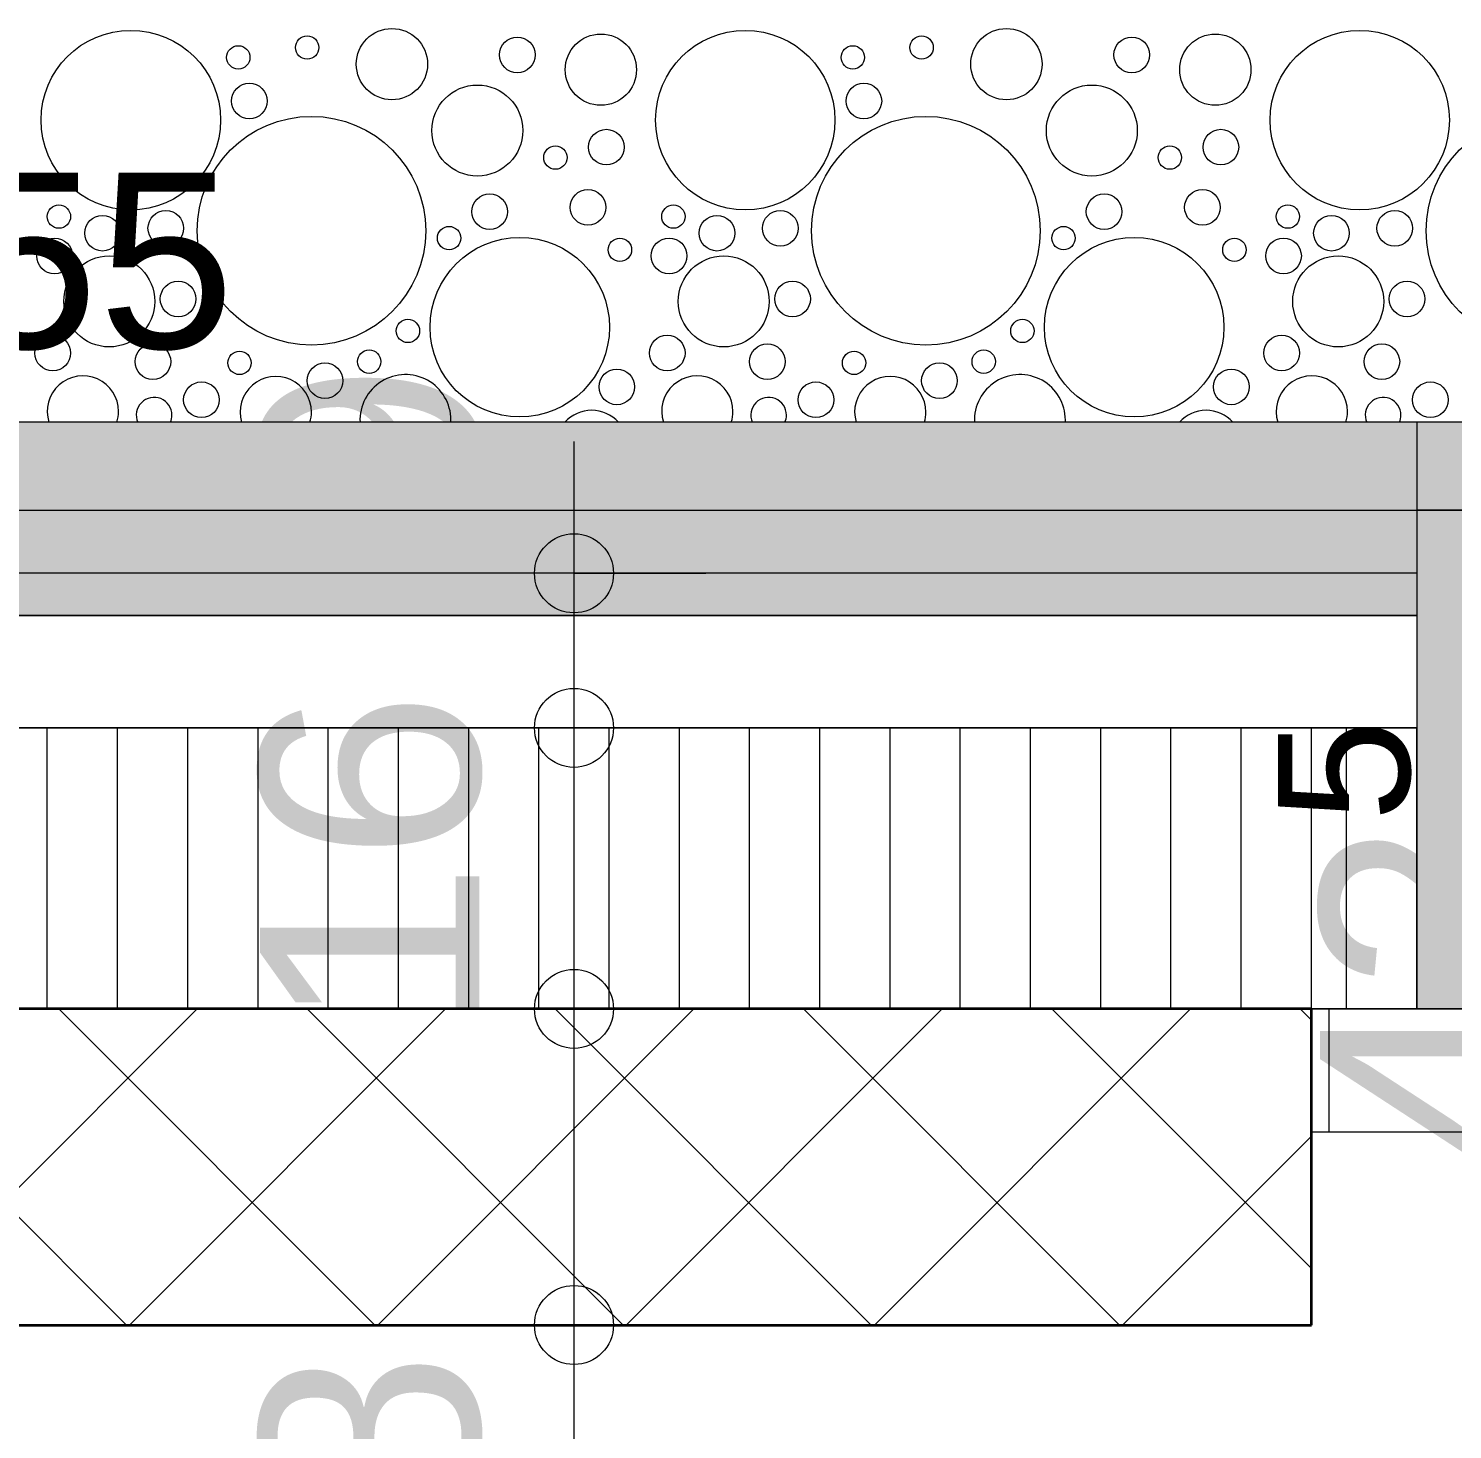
# Model space of a CAD drawing. Header units: metres. Extents: x 0.003 to 0.843, y 0.003 to 0.597.
# Drawn here: x 0.33175 to 0.34797, y 0.47821 to 0.49416 of the extents above; entities that cross this region are included whole.
import ezdxf

# ---------------------------------------------------------------- set-up
doc = ezdxf.new("R2010")
doc.units = ezdxf.units.M
for name, pattern in [('AUSGEZOGEN', [0]), ('LINIE_23', [0.0079, 0.004, -0.0013, 0, -0.0013, 0, -0.0013]), ('STRICHLINIE', [19.049999999999997, 12.7, -6.35]), ('STRICHPUNKT', [25.4, 12.7, -6.35, 0, -6.35])]:
    doc.linetypes.add(name, pattern=pattern)
for name, color, linetype, lineweight in [('Allgemein', 7, 'AUSGEZOGEN', 18), ('Aufschuettungen _ Daemme', 7, 'AUSGEZOGEN', 25), ('Bauachsen grob', 7, 'STRICHPUNKT', 13), ('Daemmung', 7, 'AUSGEZOGEN', 18), ('Fenster', 7, 'AUSGEZOGEN', 18), ('Konstruktion oben', 7, 'STRICHLINIE', 13), ('Proj. Terrain', 7, 'AUSGEZOGEN', 25), ('Spengler', 7, 'AUSGEZOGEN', 18), ('Unterkonstruktion', 7, 'AUSGEZOGEN', 18), ('Wand Beton bewehrt', 7, 'AUSGEZOGEN', 35), ('Wand Mauerwerk tragend', 7, 'AUSGEZOGEN', 35), ('Werkplan- Ausfuehrungsmasse', 7, 'AUSGEZOGEN', 13)]:
    doc.layers.add(name, color=color, linetype=linetype, lineweight=lineweight)
doc.styles.add('ARIAL', font='ARIAL.TTF')

msp = doc.modelspace()

# ---------------------------------------------------------------- hatches: boundary and pattern name
at = {"layer": 'Allgemein', "linetype": 'AUSGEZOGEN', "lineweight": 13}
for points in [[(0.3475599922984843, 0.4861973561846902), (0.3475599922984844, 0.4829973562562158), (0.3483599922806029, 0.4829973562562158), (0.3483599922806029, 0.4861973561846902), (0.3483599922806029, 0.4869973561668088), (0.3483599922806029, 0.4874773561560801), (0.3483599922806029, 0.4879573561453512), (0.3483599922806029, 0.4886773561292579), (0.3475599922984843, 0.4886773561292579), (0.3475599922984843, 0.4879573561453512), (0.3475599922984843, 0.4874773561560801), (0.3475599922984843, 0.4869973561668088)], [(0.3178799929618838, 0.4874773561560801), (0.3463599923253064, 0.4874773561560801), (0.3463599923253064, 0.4879573561453512), (0.3178799929618838, 0.4879573561453512)]]:
    msp.add_hatch(color=32, dxfattribs=at).paths.add_polyline_path(points)
h = msp.add_hatch(color=32, dxfattribs=at)
h.paths.add_polyline_path([(0.3731599917262797, 0.4874773561560801), (0.4335599903762345, 0.4874773561560801), (0.4335599903762345, 0.4879573561453512), (0.3731599917262797, 0.4879573561453512)])
h.paths.add_polyline_path([(0.3463599923253064, 0.4874773561560801), (0.3475599922984843, 0.4874773561560801), (0.3475599922984843, 0.4879573561453512), (0.3463599923253064, 0.4879573561453512)])
h.paths.add_polyline_path([(0.4591599898040299, 0.4874773561560801), (0.4808599893189971, 0.4874773561560801), (0.4808599893189971, 0.4879573561453512), (0.4591599898040299, 0.4879573561453512)])
at = {"layer": 'Spengler', "linetype": 'AUSGEZOGEN', "lineweight": 13}
for points in [[(0.3475599922984844, 0.4896773561069066), (0.3173999929726126, 0.4896773561069066), (0.3173999929726126, 0.4879573561453512), (0.3475599922984844, 0.4879573561453512)], [(0.3731599917262798, 0.4896773561069063), (0.3475599922984844, 0.4896773561069066), (0.3475599922984843, 0.4886773561292579), (0.3483599922806029, 0.4886773561292579), (0.3483599922806042, 0.4829973562562158), (0.3723599917441623, 0.4829973562562158), (0.3723599917441611, 0.4886773561292579), (0.3731599917262797, 0.4886773561292579)]]:
    msp.add_hatch(color=254, dxfattribs=at).paths.add_polyline_path(points)

# ---------------------------------------------------------------- linework, layer by layer
at = {"layer": 'Allgemein', "color": 7, "linetype": 'AUSGEZOGEN', "lineweight": 13}
for p, q in [((0.3483599922806029, 0.4886773561292579), (0.3475599922984843, 0.4886773561292579)), ((0.3475599922984843, 0.4886773561292579), (0.3475599922984843, 0.4879573561453512)), ((0.3463599923253064, 0.4879573561453512), (0.3178799929618838, 0.4879573561453512)), ((0.3475599922984843, 0.4879573561453512), (0.3463599923253064, 0.4879573561453512)), ((0.318359992951155, 0.4874773561560801), (0.3463599923253064, 0.4874773561560801)), ((0.3463599923253064, 0.4874773561560801), (0.3475599922984843, 0.4874773561560801)), ((0.3475599922984843, 0.4874773561560801), (0.3475599922984843, 0.4869973561668088)), ((0.3475599922984843, 0.4869973561668088), (0.3475599922984843, 0.4861973561846902)), ((0.3475599922984843, 0.4861973561846902), (0.3475599922984844, 0.4829973562562158)), ((0.3475599922984844, 0.4829973562562158), (0.3483599922806029, 0.4829973562562158))]:
    msp.add_line(p, q, dxfattribs=at)
at = {"layer": 'Aufschuettungen _ Daemme', "color": 254, "linetype": 'AUSGEZOGEN', "lineweight": 13}
for centre, radius in [((0.3329107510515104, 0.4931183759319352), 0.00102199997715652), ((0.3358857509850139, 0.4937553759176972), 0.0004059999909251927), ((0.3399107508950482, 0.4931183759319352), 0.00102199997715652), ((0.3428857508285517, 0.4937553759176972), 0.0004059999909251927), ((0.346910750738586, 0.4931183759319352), 0.00102199997715652), ((0.3349197510066057, 0.4939443759134727), 0.0001329999970272183), ((0.3373137509530956, 0.4938603759153503), 0.0002029999954625964), ((0.3382657509318167, 0.4936923759191053), 0.0004059999909251927), ((0.3419197508501435, 0.4939443759134727), 0.0001329999970272183), ((0.3443137507966334, 0.4938603759153503), 0.0002029999954625964), ((0.3452657507753545, 0.4936923759191053), 0.0004059999909251927), ((0.3341357510241295, 0.4938323759159761), 0.0001329999970272183), ((0.3411357508676673, 0.4938323759159761), 0.0001329999970272183), ((0.3342617510213131, 0.4933353759270848), 0.0002029999954625964), ((0.3368587509632656, 0.492999375934595), 0.0005179999884217976), ((0.3412617508648509, 0.4933353759270848), 0.0002029999954625964), ((0.3438587508068034, 0.492999375934595), 0.0005179999884217976), ((0.3349687510055104, 0.4918583759600985), 0.001301999970898032), ((0.3383287509304085, 0.4928103759388195), 0.0002029999954625964), ((0.3419687508490482, 0.4918583759600985), 0.001301999970898032), ((0.3453287507739464, 0.4928103759388195), 0.0002029999954625964), ((0.348968750692586, 0.4918583759600985), 0.001301999970898032), ((0.337747750943395, 0.4926913759414794), 0.0001329999970272183), ((0.3447477507869328, 0.4926913759414794), 0.0001329999970272183), ((0.3369987509601364, 0.492075375955248), 0.0002029999954625964), ((0.3381187509351024, 0.4921243759541528), 0.0002029999954625964), ((0.3439987508036742, 0.492075375955248), 0.0002029999954625964), ((0.3451187507786402, 0.4921243759541528), 0.0002029999954625964), ((0.3320917510698164, 0.4920193759564997), 0.0001329999970272183), ((0.3325887510587076, 0.4918303759607242), 0.0002029999954625964), ((0.333309751042592, 0.4918863759594726), 0.0002029999954625964), ((0.3390917509133542, 0.4920193759564997), 0.0001329999970272183), ((0.3395887509022454, 0.4918303759607242), 0.0002029999954625964), ((0.3403097508861298, 0.4918863759594726), 0.0002029999954625964), ((0.346091750756892, 0.4920193759564997), 0.0001329999970272183), ((0.3465887507457832, 0.4918303759607242), 0.0002029999954625964), ((0.3473097507296676, 0.4918863759594726), 0.0002029999954625964), ((0.3365367509704629, 0.4917743759619759), 0.0001329999970272183), ((0.3435367508140007, 0.4917743759619759), 0.0001329999970272183), ((0.3320427510709117, 0.4915713759665134), 0.0002029999954625964), ((0.3373417509524698, 0.490759375984663), 0.00102199997715652), ((0.3384827509269664, 0.4916413759649488), 0.0001329999970272183), ((0.3390427509144495, 0.4915713759665134), 0.0002029999954625964), ((0.3443417507960075, 0.490759375984663), 0.00102199997715652), ((0.3454827507705043, 0.4916413759649488), 0.0001329999970272183), ((0.3460427507579873, 0.4915713759665134), 0.0002029999954625964), ((0.3326657510569865, 0.4910533759780915), 0.0005179999884217976), ((0.3396657509005243, 0.4910533759780915), 0.0005179999884217976), ((0.3466657507440622, 0.4910533759780915), 0.0005179999884217976), ((0.3334497510394627, 0.4910813759774658), 0.0002029999954625964), ((0.3404497508830006, 0.4910813759774658), 0.0002029999954625964), ((0.3474497507265385, 0.4910813759774658), 0.0002029999954625964), ((0.3360677509809458, 0.4907173759856017), 0.0001329999970272183), ((0.3430677508244837, 0.4907173759856017), 0.0001329999970272183), ((0.332021751071381, 0.4904653759912344), 0.0002029999954625964), ((0.3331627510458777, 0.4903673759934248), 0.0002029999954625964), ((0.3390217509149188, 0.4904653759912344), 0.0002029999954625964), ((0.3401627508894154, 0.4903673759934248), 0.0002029999954625964), ((0.3460217507584566, 0.4904653759912344), 0.0002029999954625964), ((0.3471627507329532, 0.4903673759934248), 0.0002029999954625964), ((0.3341497510238166, 0.4903533759937379), 0.0001329999970272183), ((0.335626750990803, 0.4903673759934248), 0.0001329999970272183), ((0.3411497508673543, 0.4903533759937379), 0.0001329999970272183), ((0.3426267508343408, 0.4903673759934248), 0.0001329999970272183), ((0.3351227510020683, 0.4901503759982752), 0.0002029999954625964), ((0.3384477509277488, 0.4900803759998398), 0.0002029999954625964), ((0.3421227508456061, 0.4901503759982752), 0.0002029999954625964), ((0.3454477507712866, 0.4900803759998398), 0.0002029999954625964), ((0.3337157510335171, 0.4899333760031255), 0.0002029999954625964), ((0.340715750877055, 0.4899333760031255), 0.0002029999954625964), ((0.3477157507205929, 0.4899333760031255), 0.0002029999954625964)]:
    msp.add_circle(centre, radius, dxfattribs=at)
for centre, radius, start, end in [((0.3323647510637144, 0.4898003760060983), 0.0004059999909251927, 0, 197.638161150438), ((0.3345627510145853, 0.4897933760062547), 0.0004059999909251927, 0, 196.6044804046952), ((0.3360397509815717, 0.4897023760082888), 0.0005179999884217976, 0, 182.7685188672729), ((0.3393647509072523, 0.4898003760060983), 0.0004059999909251927, 0, 197.6381611496379), ((0.3415627508581231, 0.4897933760062547), 0.0004059999909251927, 0, 196.6044804084702), ((0.3430397508251096, 0.4897023760082888), 0.0005179999884217976, 0, 182.768518867199), ((0.34636475075079, 0.4898003760060983), 0.0004059999909251927, 0, 197.6381611512433), ((0.3331767510455648, 0.4897583760070371), 0.0002029999954625964, 0, 203.5227281298916), ((0.3401767508891025, 0.4897583760070371), 0.0002029999954625964, 0, 203.5227281298979), ((0.3471767507326404, 0.4897583760070371), 0.0002029999954625964, 0, 203.5227281254849), ((0.3323647510637144, 0.4898003760060983), 0.0004059999909251927, 342.3618388495644, 0), ((0.3331767510455648, 0.4897583760070371), 0.0002029999954625964, 336.4772718701021, 0), ((0.3345627510145853, 0.4897933760062547), 0.0004059999909251927, 343.3955195952973, 0), ((0.3381607509341638, 0.4894083760148602), 0.0004059999909251927, 41.49177734165113, 138.5082226583541), ((0.3393647509072523, 0.4898003760060983), 0.0004059999909251927, 342.3618388503622, 0), ((0.3401767508891025, 0.4897583760070371), 0.0002029999954625964, 336.4772718701084, 0), ((0.3415627508581231, 0.4897933760062547), 0.0004059999909251927, 343.3955195915298, 0), ((0.3451607507777015, 0.4894083760148602), 0.0004059999909251927, 41.49177733045743, 138.5082226695263), ((0.34636475075079, 0.4898003760060983), 0.0004059999909251927, 342.3618388487591, 0), ((0.3471767507326404, 0.4897583760070371), 0.0002029999954625964, 336.4772718745089, 0), ((0.3360397509815717, 0.4897023760082888), 0.0005179999884217976, 357.2314811327271, 0), ((0.3430397508251096, 0.4897023760082888), 0.0005179999884217976, 357.2314811328006, 0)]:
    msp.add_arc(centre, radius, start, end, dxfattribs=at)
at = {"layer": 'Bauachsen grob', "color": 32, "linetype": 'LINIE_23', "lineweight": 25, "true_color": 0xc36e14}
msp.add_line((0.2293999949395656, 0.4804973563120951), (0.7313199837207803, 0.4804973563120951), dxfattribs=at)
at = {"layer": 'Daemmung', "color": 7, "linetype": 'AUSGEZOGEN', "lineweight": 18}
for p, q in [((0.3463599923253064, 0.4861973561846902), (0.322359992861748, 0.4861973561846902)), ((0.3475599922984844, 0.4861973561846902), (0.3463599923253064, 0.4861973561846902)), ((0.3475599922984844, 0.4861973561846902), (0.3475599922984844, 0.4829973562562158)), ((0.3259599927812817, 0.4829973562562158), (0.3463599923253064, 0.4829973562562158)), ((0.3463599923253064, 0.4829973562562158), (0.3475599922984844, 0.4829973562562158))]:
    msp.add_line(p, q, dxfattribs=at)
at = {"layer": 'Daemmung', "color": 7, "linetype": 'AUSGEZOGEN', "lineweight": 13}
msp.add_line((0.3463599926829339, 0.4829973562562158), (0.3463599926829339, 0.486197356232374), dxfattribs=at)
for points in [[(0.3319599927902223, 0.4829973562562158), (0.3319599927902223, 0.4861973561846902), (0.3319599927902224, 0.486197356232374)], [(0.3319599927902223, 0.4829973562562158), (0.3319599927902223, 0.4861973561846902), (0.3319599927902224, 0.486197356232374)], [(0.3327599927842619, 0.4829973562562158), (0.3327599927842619, 0.4861973561846902), (0.3327599927842619, 0.486197356232374)], [(0.3335599927783015, 0.4829973562562158), (0.3335599927783015, 0.4861973561846902), (0.3335599927783015, 0.486197356232374)], [(0.334359992772341, 0.4829973562562158), (0.334359992772341, 0.4861973561846902), (0.334359992772341, 0.486197356232374)], [(0.3351599927663805, 0.4829973562562158), (0.3351599927663805, 0.4861973561846902), (0.3351599927663805, 0.486197356232374)], [(0.3351599927663805, 0.4829973562562158), (0.3351599927663805, 0.4861973561846902), (0.3351599927663805, 0.486197356232374)], [(0.3359599927604199, 0.4829973562562158), (0.3359599927604199, 0.4861973561846902), (0.3359599927604199, 0.486197356232374)], [(0.3367599927544594, 0.4829973562562158), (0.3367599927544594, 0.4861973561846902), (0.3367599927544595, 0.486197356232374)], [(0.3375599927484991, 0.4829973562562158), (0.3375599927484991, 0.4861973561846902), (0.3375599927484991, 0.486197356232374)], [(0.3383599927425386, 0.4829973562562158), (0.3383599927425386, 0.4861973561846902), (0.3383599927425386, 0.486197356232374)], [(0.3383599927425386, 0.4829973562562158), (0.3383599927425386, 0.4861973561846902), (0.3383599927425386, 0.486197356232374)], [(0.3391599927365781, 0.4829973562562158), (0.3391599927365781, 0.4861973561846902), (0.3391599927365782, 0.486197356232374)], [(0.3399599927306177, 0.4829973562562158), (0.3399599927306177, 0.4861973561846902), (0.3399599927306177, 0.486197356232374)], [(0.3407599927246572, 0.4829973562562158), (0.3407599927246572, 0.4861973561846902), (0.3407599927246572, 0.486197356232374)], [(0.3415599927186968, 0.4829973562562158), (0.3415599927186968, 0.4861973561846902), (0.3415599927186968, 0.486197356232374)], [(0.3415599927186968, 0.4829973562562158), (0.3415599927186968, 0.4861973561846902), (0.3415599927186968, 0.486197356232374)], [(0.3423599927127364, 0.4829973562562158), (0.3423599927127364, 0.4861973561846902), (0.3423599927127364, 0.486197356232374)], [(0.3431599927067758, 0.4829973562562158), (0.3431599927067758, 0.4861973561846902), (0.3431599927067758, 0.486197356232374)], [(0.3439599927008154, 0.4829973562562158), (0.3439599927008154, 0.4861973561846902), (0.3439599927008154, 0.486197356232374)], [(0.3447599926948548, 0.4829973562562158), (0.3447599926948548, 0.4861973561846902), (0.3447599926948549, 0.486197356232374)], [(0.3447599926948548, 0.4829973562562158), (0.3447599926948548, 0.4861973561846902), (0.3447599926948549, 0.486197356232374)], [(0.3455599926888944, 0.4829973562562158), (0.3455599926888944, 0.4861973561846902), (0.3455599926888945, 0.486197356232374)], [(0.3467599923521286, 0.4829973562562157), (0.3467599923521286, 0.4829973562562157), (0.3467599923521286, 0.4829973562562157), (0.3467599923521286, 0.4829973562562158), (0.3467599923521286, 0.4829973562562158), (0.3467599923521286, 0.4861973561846902), (0.3467599923521286, 0.486197356232374)], [(0.3475599923461681, 0.4829973562562157), (0.3475599923461681, 0.4829973562562157), (0.3475599923461681, 0.4829973562562157), (0.3475599923461681, 0.4829973562562158), (0.3475599922984844, 0.4829973562562158), (0.3475599923461681, 0.4829973562562158), (0.3475599923461681, 0.4829973562562158), (0.3475599923461681, 0.4861973561846902), (0.3475599923461681, 0.486197356232374)], [(0.3475599923461681, 0.4829973562562157), (0.3475599923461681, 0.4829973562562157), (0.3475599923461681, 0.4829973562562157), (0.3475599923461681, 0.4829973562562158), (0.3475599922984844, 0.4829973562562158), (0.3475599923461681, 0.4829973562562158), (0.3475599923461681, 0.4829973562562158), (0.3475599923461681, 0.4861973561846902), (0.3475599923461681, 0.486197356232374)]]:
    msp.add_lwpolyline(points, dxfattribs=at)
at = {"layer": 'Fenster', "color": 7, "linetype": 'AUSGEZOGEN', "lineweight": 13}
for points in [[(0.3731599917262797, 0.4829973562562177), (0.3731599917262797, 0.4896773561069063), (0.3475599922984844, 0.4896773561069063), (0.3475599922984844, 0.4829973562562177), (0.3731599917262797, 0.4829973562562177)], [(0.3487599922716622, 0.4829973562562177), (0.3465599923208362, 0.4829973562562177), (0.3465599923208362, 0.48159735628751), (0.3487599922716622, 0.48159735628751), (0.3487599922716622, 0.4829973562562177)]]:
    msp.add_lwpolyline(points, dxfattribs=at)
at = {"layer": 'Konstruktion oben', "color": 7, "linetype": 'STRICHPUNKT', "lineweight": 18}
msp.add_line((0.3166799929887059, 0.4886773561292579), (0.6400399857610473, 0.4886773561292579), dxfattribs=at)
at = {"layer": 'Spengler', "color": 7, "linetype": 'AUSGEZOGEN', "lineweight": 13}
msp.add_line((0.3475599922984844, 0.4896773561069066), (0.3156799930110575, 0.4896773561069066), dxfattribs=at)
at = {"layer": 'Unterkonstruktion', "color": 7, "linetype": 'AUSGEZOGEN', "lineweight": 13}
for p, q in [((0.3463599923253064, 0.4874773561560801), (0.318359992951155, 0.4874773561560801)), ((0.3475599922984843, 0.4874773561560801), (0.3463599923253064, 0.4874773561560801)), ((0.3475599922984844, 0.4874773561560801), (0.3475599922984844, 0.4869973561668088)), ((0.3475599922984844, 0.4869973561668088), (0.3475599922984844, 0.4861973561846902)), ((0.322359992861748, 0.4861973561846902), (0.3463599923253064, 0.4861973561846902)), ((0.3463599923253064, 0.4861973561846902), (0.3475599922984844, 0.4861973561846902))]:
    msp.add_line(p, q, dxfattribs=at)
at = {"layer": 'Wand Beton bewehrt', "color": 7, "linetype": 'AUSGEZOGEN', "lineweight": 35}
for p, q in [((0.3463599923253064, 0.4829973562562158), (0.3259599927812817, 0.4829973562562158)), ((0.3463599923253064, 0.4794973563344469), (0.3463599923253064, 0.4829973562562158)), ((0.3259599927812817, 0.4793973563366822), (0.3463599923253064, 0.4793973563366822)), ((0.3463599923253064, 0.4793973563366822), (0.3463599923253064, 0.4794973563344469))]:
    msp.add_line(p, q, dxfattribs=at)
at = {"layer": 'Wand Beton bewehrt', "color": 7, "linetype": 'AUSGEZOGEN', "lineweight": 13}
for p, q in [((0.3328614061985478, 0.4793973563366822), (0.329261406279014, 0.4829973562562159)), ((0.3300678438184718, 0.4793973563366822), (0.3336678437380056, 0.4829973562562159)), ((0.3356898333232941, 0.4793973563366822), (0.3320898334037603, 0.4829973562562159)), ((0.3328962709432182, 0.4793973563366822), (0.3364962708627517, 0.4829973562562159)), ((0.3385182604480402, 0.4793973563366822), (0.3349182605285065, 0.4829973562562159)), ((0.3357246980679645, 0.4793973563366822), (0.3393246979874981, 0.4829973562562159)), ((0.3413466875727864, 0.4793973563366822), (0.3377466876532528, 0.4829973562562159)), ((0.3385531251927106, 0.4793973563366822), (0.3421531251122443, 0.4829973562562159)), ((0.3441751146975326, 0.4793973563366822), (0.3405751147779991, 0.4829973562562159)), ((0.3413815523174568, 0.4793973563366822), (0.3449815522369905, 0.4829973562562159)), ((0.3463599923253064, 0.4800409058336547), (0.3434035419027454, 0.4829973562562159)), ((0.3463599923253065, 0.4828693329584007), (0.3462319690274913, 0.4829973562562159)), ((0.3442099794422029, 0.4793973563366822), (0.3463599923253064, 0.4815473692197855))]:
    msp.add_line(p, q, dxfattribs=at)
at = {"layer": 'Wand Mauerwerk tragend', "color": 180, "linetype": 'STRICHPUNKT', "lineweight": 18}
for p, q in [((0.3475599922984844, 0.4829973562562177), (0.3463599923253064, 0.4829973562562177)), ((0.3463599923253064, 0.4829973562562177), (0.3463599923253064, 0.48159735628751)), ((0.3483599922806042, 0.4829973562562177), (0.3475599922984844, 0.4829973562562177)), ((0.3463599923253064, 0.48159735628751), (0.3743599916994578, 0.48159735628751))]:
    msp.add_line(p, q, dxfattribs=at)
at = {"layer": 'Werkplan- Ausfuehrungsmasse', "color": 7, "linetype": 'AUSGEZOGEN', "lineweight": 13}
for p, q in [((0.3379599925130608, 0.4879573561453512), (0.3379599925130608, 0.4894573561583896)), ((0.3379599925130608, 0.4879573561453512), (0.3364599925000223, 0.4879573561453512)), ((0.3379599925130608, 0.4879573561453512), (0.3394599895048591, 0.4879573561453512)), ((0.3379599925130608, 0.4879573561453512), (0.3379599925130608, 0.4879573561453512)), ((0.3379599925130608, 0.4861973561846902), (0.3379599925130608, 0.4879573561453512)), ((0.3379599925130608, 0.4861973561846903), (0.3364599925000223, 0.4861973561846903)), ((0.3379599925130608, 0.4861973561846903), (0.3394599895048591, 0.4861973561846903)), ((0.3379599925130608, 0.4861973561846902), (0.3379599925130608, 0.4861973561846902)), ((0.3379599925130608, 0.4829973562562158), (0.3379599925130608, 0.4861973561846902)), ((0.3379599925130608, 0.4829973562562158), (0.3364599925000223, 0.4829973562562158)), ((0.3379599925130608, 0.4829973562562158), (0.3394599895048591, 0.4829973562562158)), ((0.3379599925130608, 0.4829973562562158), (0.3379599925130608, 0.4829973562562158)), ((0.3379599925130608, 0.4793973563366822), (0.3379599925130608, 0.4829973562562158)), ((0.3379599925130608, 0.4793973563366821), (0.3364599925000223, 0.4793973563366821)), ((0.3379599925130608, 0.4793973563366821), (0.3394599895048591, 0.4793973563366821)), ((0.3379599925130608, 0.4793973563366822), (0.3379599925130608, 0.4793973563366822)), ((0.3379599925130608, 0.3928973582701078), (0.3379599925130608, 0.4793973563366822))]:
    msp.add_line(p, q, dxfattribs=at)
for centre in [(0.3379599925130608, 0.4879573561453512), (0.3379599925130608, 0.4861973561846903), (0.3379599925130608, 0.4829973562562158), (0.3379599925130608, 0.4793973563366821)]:
    msp.add_circle(centre, 0.0004500000039115547, dxfattribs=at)

# ---------------------------------------------------------------- texts
at = {"layer": 'Proj. Terrain', "color": 92, "linetype": 'AUSGEZOGEN', "lineweight": 13, "insert": (0.3173999929726126, 0.4904906894220599), "char_height": 0.002, "width": 0.001, "attachment_point": 7, "style": 'ARIAL'}
msp.add_mtext('Terrain\\~+2.55', dxfattribs=at)
at = {"layer": 'Werkplan- Ausfuehrungsmasse', "color": 7, "linetype": 'AUSGEZOGEN', "lineweight": 13, "attachment_point": 7, "rotation": 90.00000250447816, "style": 'ARIAL'}
for s, insert, char_height, width in [('9', (0.3369173595213587, 0.4884073561352928), 0.0025, 0.00125), ('16', (0.3369173595213587, 0.4827351460659196), 0.0025, 0.00125), ('5', (0.3475016588941219, 0.4851289592871196), 0.0015, 0.00075), ('42', (0.3489599922671917, 0.4812442388979039), 0.0025, 0.00125), ('18', (0.3369173595213587, 0.4752161148821256), 0.0025, 0.00125)]:
    msp.add_mtext(s, dxfattribs=dict(at, insert=insert, char_height=char_height, width=width))

doc.saveas('drawing.dxf')
